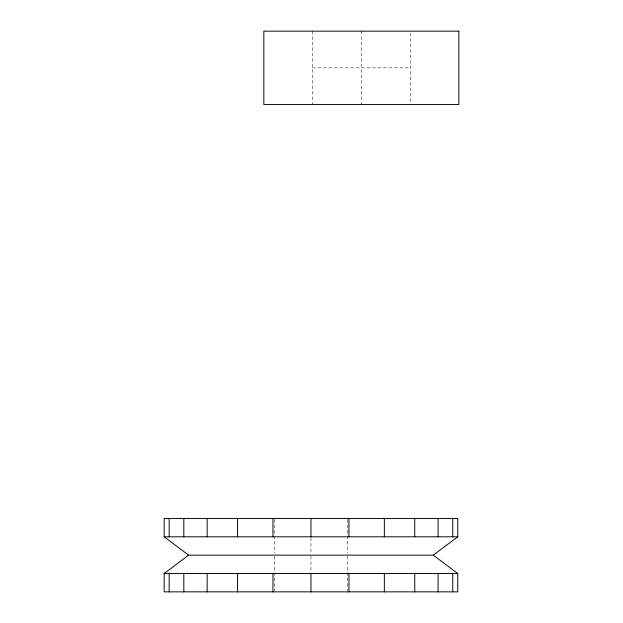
<?xml version="1.0" encoding="UTF-8"?>
<svg xmlns="http://www.w3.org/2000/svg" width="623" height="623" viewBox="0 0 623 623"><rect width="100%" height="100%" fill="white"/><g stroke="black" fill="none" stroke-linecap="round" stroke-linejoin="round"><path stroke-width="0.47" stroke-dasharray="3.12 2.34" d="M312.411 67.852L410.277 67.852M410.277 33.081L410.277 103.582M361.348 31.15L361.348 104.547M347.65 519.418L347.65 553.216M347.65 556.113L347.65 590.884M312.411 31.15L312.411 104.547M310.955 537.766L310.955 553.216M310.955 556.113L310.955 572.537M274.252 519.418L274.252 553.216M274.252 556.113L274.252 590.884"/><path stroke-width="0.93" d="M433.281 555.148L457.749 573.503L457.749 591.85L164.161 591.85L164.161 573.503L188.621 555.148L433.281 555.148L457.749 536.8L457.749 518.453L164.161 518.453L164.161 536.8L188.621 555.148M164.161 536.8L457.749 536.8M164.161 573.503L457.749 573.503M452.75 518.453L452.75 536.8M452.75 573.503L452.75 591.85M438.086 518.453L438.086 536.8M438.086 573.503L438.086 591.85M414.754 518.453L414.754 536.8M414.754 573.503L414.754 591.85M384.352 518.453L384.352 536.8M384.352 573.503L384.352 591.85M348.95 518.453L348.95 536.8M348.95 573.503L348.95 591.85M310.955 518.453L310.955 536.8M310.955 573.503L310.955 591.85M272.96 518.453L272.96 536.8M272.96 573.503L272.96 591.85M237.558 518.453L237.558 536.8M237.558 573.503L237.558 591.85M207.155 518.453L207.155 536.8M207.155 573.503L207.155 591.85M183.824 518.453L183.824 536.8M183.824 573.503L183.824 591.85M169.16 518.453L169.16 536.8M169.16 573.503L169.16 591.85M458.84 31.15L263.848 31.15L263.848 104.547L458.84 104.547L458.84 31.15"/></g></svg>
